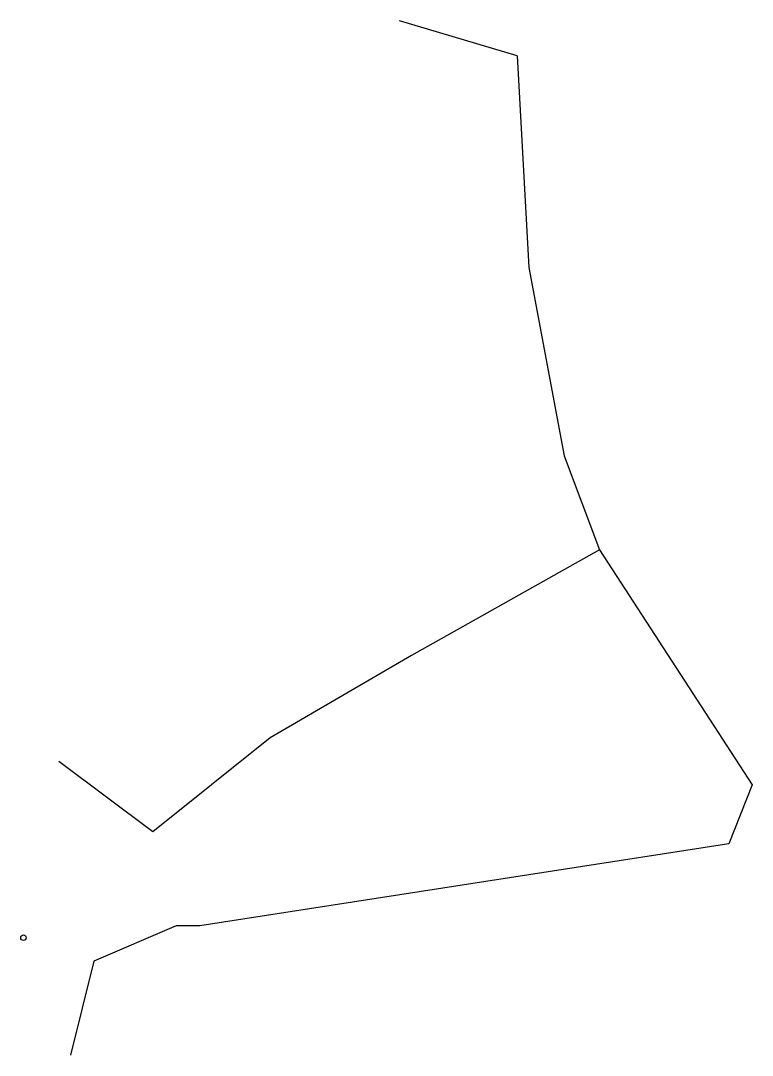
# Model space of a CAD drawing. Header units: metres. Extents: x 716383 to 740323, y 8501920 to 8513829.
# Drawn here: x 728164.8 to 728227, y 8513741 to 8513829 of the extents above; entities outside this region: 5.
import ezdxf

# ---------------------------------------------------------------- set-up
doc = ezdxf.new("R2010")
doc.units = ezdxf.units.M
doc.layers.add('C-ANNO-TABL-TITL', color=150, linetype='Continuous')
doc.layers.add('C-PROP-BRNG', color=92, linetype='Continuous')

msp = doc.modelspace()

# ---------------------------------------------------------------- linework, layer by layer
at = {"layer": 'C-ANNO-TABL-TITL', "flags": 128}
for points, elevation in [([(716394, 8502533), (716400, 8502528), (716401, 8502526), (716405, 8502520), (716422, 8502509), (716433, 8502503), (716440, 8502501), (716448, 8502499), (716456, 8502496), (716466, 8502491), (716475, 8502486), (716482, 8502480), (716488, 8502475), (716492, 8502469), (716492, 8502468), (716498, 8502459), (716501, 8502454), (716502, 8502452), (716502, 8502451), (716503, 8502444), (716503, 8502435), (716502, 8502428), (716504, 8502422), (716507, 8502416), (716514, 8502409), (716521, 8502407), (716525, 8502406), (716536, 8502405), (716541, 8502404), (716552, 8502401), (716557, 8502400), (716563, 8502398), (716568, 8502397), (716572, 8502396), (716580, 8502395), (716583, 8502394), (716598, 8502394), (716612, 8502394), (716624, 8502397), (716641, 8502393), (716651, 8502388), (716656, 8502380), (716662, 8502373), (716670, 8502363), (716667, 8502360)], 3672), ([(716390.799, 8502529.159), (716395.996, 8502524.828), (716396.667, 8502523.486), (716401.414, 8502516.365), (716419.441, 8502504.7), (716431.093, 8502498.345), (716438.706, 8502496.169), (716446.511, 8502494.218), (716453.999, 8502491.411), (716463.667, 8502486.576), (716472.13, 8502481.875), (716478.772, 8502476.181), (716484.242, 8502471.623), (716487, 8502467.486), (716487, 8502466.486), (716493.774, 8502456.325), (716496.614, 8502451.592), (716497, 8502450.82), (716497, 8502450.645), (716498, 8502443.645), (716498, 8502435.355), (716496.883, 8502427.539), (716499.369, 8502420.082), (716502.891, 8502413.038), (716511.381, 8502404.548), (716519.706, 8502402.169), (716524.162, 8502401.056), (716535.281, 8502400.045), (716539.851, 8502399.131), (716550.851, 8502396.131), (716555.714, 8502395.158), (716561.714, 8502393.158), (716566.903, 8502392.12), (716571.08, 8502391.076), (716578.889, 8502390.1), (716582.189, 8502389), (716598, 8502389), (716612.616, 8502389), (716624.036, 8502391.855), (716639.286, 8502388.267), (716647.506, 8502384.157), (716651.959, 8502377.031), (716658.149, 8502369.81), (716663.303, 8502363.367)], 3672), ([(716407, 8502495), (716460, 8502466), (716442, 8502407), (716407, 8502417), (716392, 8502422), (716383, 8502427), (716407, 8502495)], 3529)]:
    msp.add_lwpolyline(points, dxfattribs=dict(at, elevation=elevation))
at = {"layer": 'C-PROP-BRNG', "flags": 128}
for points, elevation in [([(728207, 8513826), (728197, 8513829)], 2925), ([(728207, 8513826), (728208, 8513808), (728211, 8513792), (728214, 8513784), (728227, 8513764), (728225, 8513759)], 2925), ([(728214, 8513784), (728198, 8513775), (728186, 8513768), (728176, 8513760), (728168, 8513766)], 2881), ([(728225, 8513759), (728180, 8513752), (728178, 8513752), (728171, 8513749), (728169, 8513741)], 2925), ([(716583, 8502394), (716581, 8502416), (716555, 8502430), (716529, 8502434), (716502, 8502452), (716503, 8502444), (716503, 8502435), (716502, 8502428), (716504, 8502422), (716507, 8502416), (716514, 8502409), (716521, 8502407), (716525, 8502406), (716536, 8502405), (716541, 8502404), (716552, 8502401), (716557, 8502400), (716563, 8502398), (716568, 8502397), (716572, 8502396), (716580, 8502395), (716583, 8502394)], 3609), ([(740323, 8501949), (740319, 8501948), (740306, 8501949), (740290, 8501949), (740281, 8501950), (740280, 8501938), (740282, 8501928), (740282, 8501928), (740286, 8501920), (740286, 8501920), (740289.401, 8501926.316), (740292, 8501931), (740306, 8501941), (740323, 8501949)], 3293)]:
    msp.add_lwpolyline(points, dxfattribs=dict(at, elevation=elevation))
at = {"layer": 'C-PROP-BRNG'}
msp.add_circle((728165, 8513751, 2895), 0.235, dxfattribs=at)

doc.saveas('drawing.dxf')
